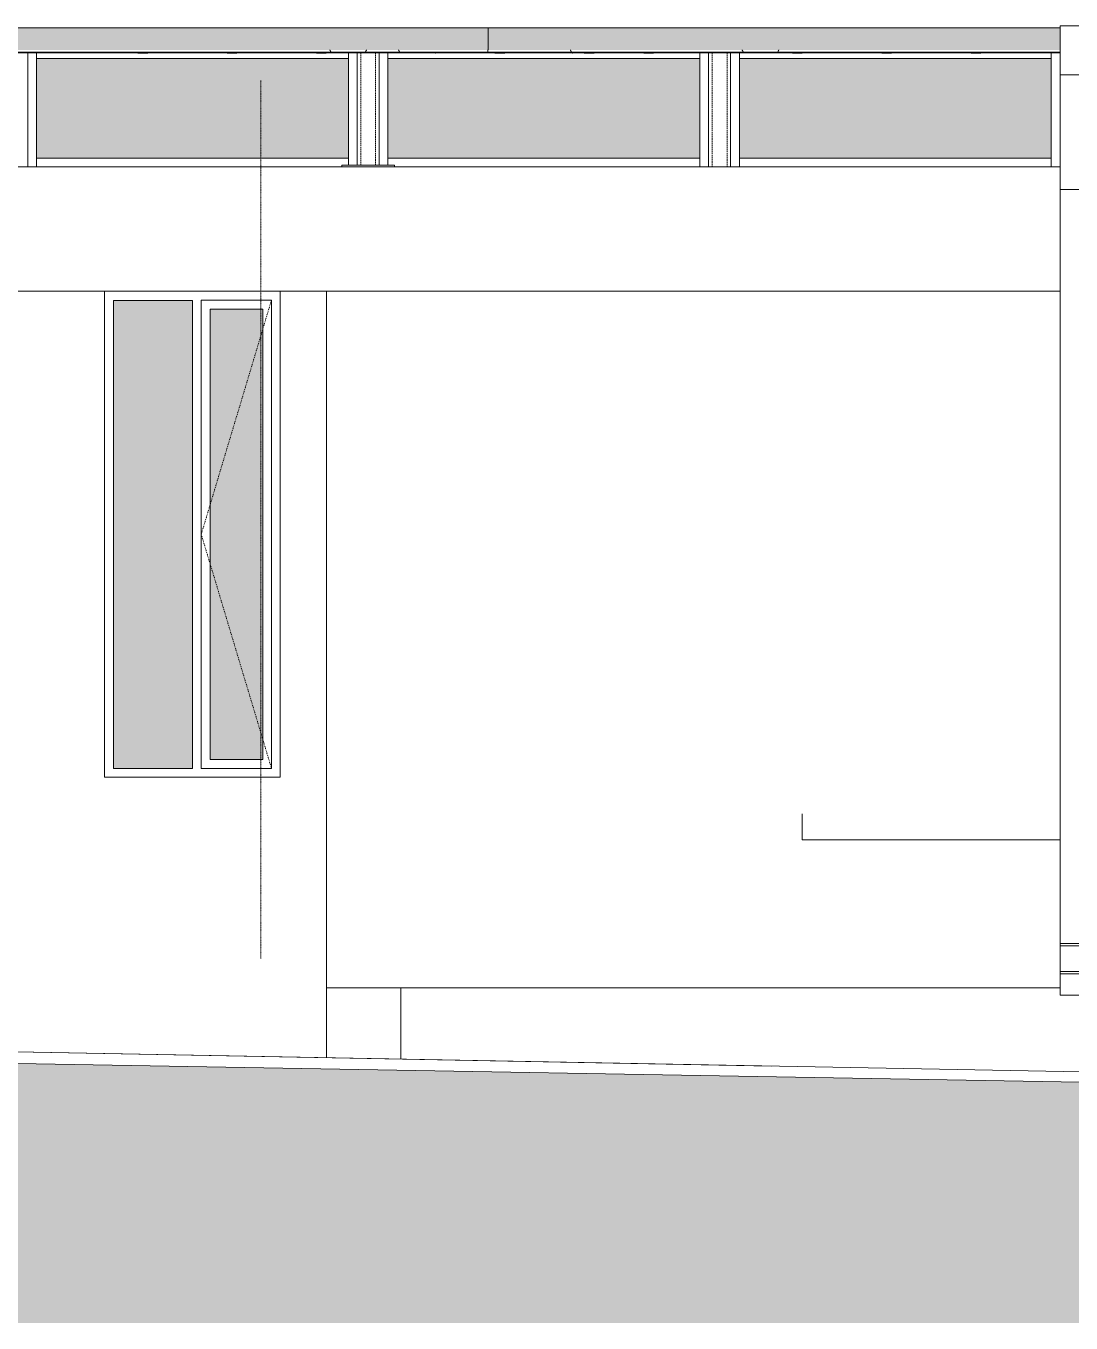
# Model space of a CAD drawing. Header units: millimetres. Extents: x -35517 to 139323, y -3702 to 5999.
# Drawn here: x 28763 to 32332, y -1145 to 3286 of the extents above; entities that cross this region are included whole.
import ezdxf

# ---------------------------------------------------------------- set-up
doc = ezdxf.new("R2010")
doc.units = ezdxf.units.MM
for name, pattern in [('Dash', [6.35, 3.175, -3.175]), ('Detail Dash 2', [1.6, 0.8, -0.8]), ('Hidden', [7.14375, 4.7625, -2.38125])]:
    doc.linetypes.add(name, pattern=pattern)
for name, color, linetype, lineweight in [('A-DETL', 90, 'Continuous', 5), ('A-DETL-GENF', 92, 'Continuous', 5), ('A-DETL-MEDM', 33, 'Continuous', 18), ('A-GENM', 13, 'Continuous', 5), ('A-GLAZ', 151, 'Continuous', 5), ('A-GLAZ-CURT', 52, 'Continuous', 5), ('A-GLAZ-CWMG', 51, 'Continuous', 5), ('A-GLAZ-HDLN', 1, 'Dash', 9), ('A-ROOF-OTLN', 132, 'Continuous', 5), ('A-ROOF-PATT', 132, 'Continuous', 9), ('A-WALL', 113, 'Continuous', 9), ('C-TOPO', 7, 'Continuous', 5), ('I-WALL', 2, 'Continuous', 9), ('S-COLS', 52, 'Continuous', 5)]:
    doc.layers.add(name, color=color, linetype=linetype, lineweight=lineweight)

# ---------------------------------------------------------------- blocks, each defined once
blk = doc.blocks.new('W-02 900x1660 - 600-1480500-GENERAL SOUTH ELEVATION')
at = {"layer": 'A-GLAZ'}
for points in [[(9508.6, 750), (9508.6, 2349), (9238.6, 2349), (9238.6, 750)], [(9689.1, 780), (9748.6, 780), (9748.6, 2319), (9568.6, 2319), (9568.6, 780)]]:
    blk.add_hatch(color=256, dxfattribs=at).paths.add_polyline_path(points)
for p, q in [((9238.6, 2349), (9238.6, 750)), ((9238.6, 2349), (9508.6, 2349)), ((9508.6, 750), (9508.6, 2349)), ((9778.6, 2350), (9538.6, 2350)), ((9538.6, 2350), (9538.6, 750)), ((9778.6, 750), (9778.6, 2350)), ((9568.6, 2319), (9748.6, 2319)), ((9568.6, 780), (9568.6, 2319)), ((9748.6, 2319), (9748.6, 780)), ((9748.6, 780), (9568.6, 780)), ((9238.6, 750), (9508.6, 750)), ((9538.6, 750), (9778.6, 750))]:
    blk.add_line(p, q, dxfattribs=at)
at = {"layer": 'A-GLAZ-HDLN'}
for p, q in [((9778.6, 2350), (9538.6, 1550)), ((9538.6, 1550), (9778.6, 750))]:
    blk.add_line(p, q, dxfattribs=at)
blk = doc.blocks.new('Column Steel Square Hollow Sections - 75x75-V194-GENERAL SOUTH ELEVATION')
at = {"layer": 'S-COLS', "linetype": 'Hidden'}
for p, q in [((11283.1, 2805), (11283.1, 3195.3)), ((11334.1, 3195.3), (11334.1, 2805))]:
    blk.add_line(p, q, dxfattribs=at)
blk = doc.blocks.new('Column Steel Square Hollow Sections - 75x75-V219-GENERAL SOUTH ELEVATION')
at = {"layer": 'S-COLS', "linetype": 'Hidden'}
for p, q in [((10083.1, 2811), (10083.1, 3195.3)), ((10134.1, 3195.3), (10134.1, 2811))]:
    blk.add_line(p, q, dxfattribs=at)
blk = doc.blocks.new('Downpipe - Downpipe-1373825-GENERAL SOUTH ELEVATION')
at = {"layer": 'A-GENM'}
for p, q in [((12471.1, 3286.5), (12546.1, 3286.5)), ((12471.1, 3119), (12471.1, 3286.5)), ((12546.1, 3286.5), (12546.1, 3119)), ((12471.1, 2727.6), (12471.1, 3119)), ((12471.1, 3119), (12546.1, 3119)), ((12546.1, 3119), (12546.1, 2727.6)), ((12471.1, 144.1), (12471.1, 2727.6)), ((12471.1, 2727.6), (12546.1, 2727.6)), ((12546.1, 2727.6), (12546.1, 144.1)), ((12471.1, 151.5), (12546.1, 151.5)), ((12471.1, 151.5), (12471.1, 55.9)), ((12546.1, 144.1), (12471.1, 144.1)), ((12546.1, 151.5), (12546.1, 55.9)), ((12471.1, 55.9), (12546.1, 55.9)), ((12471.1, 48.6), (12471.1, 55.9)), ((12546.1, 48.6), (12471.1, 48.6)), ((12471.1, -24.4), (12471.1, 48.6)), ((12546.1, 55.9), (12546.1, 48.6)), ((12546.1, 48.6), (12546.1, -24.4)), ((12471.1, -24.4), (12546.1, -24.4))]:
    blk.add_line(p, q, dxfattribs=at)
blk = doc.blocks.new('FP_238-GENERAL SOUTH ELEVATION')
at = {"layer": 'A-ROOF-OTLN'}
blk.add_line((1738.6, 3195), (12471.1, 3195), dxfattribs=at)
at = {"layer": 'A-ROOF-PATT', "lineweight": 5}
for p, q in [((1738.6, 3197), (12471.1, 3197)), ((9322.2, 3193.9), (9355.8, 3193.9)), ((9627, 3193.9), (9660.6, 3193.9)), ((9931.8, 3193.9), (9965.4, 3193.9)), ((9977.9, 3204.1), (9977.7, 3204.5)), ((9978.1, 3203.8), (9977.9, 3204.1)), ((9978.3, 3203.4), (9978.1, 3203.8)), ((9978.5, 3203), (9978.3, 3203.4)), ((9978.7, 3202.6), (9978.5, 3203)), ((9978.9, 3202.3), (9978.7, 3202.6)), ((9979.1, 3201.9), (9978.9, 3202.3)), ((9979.3, 3201.6), (9979.1, 3201.9)), ((9979.5, 3201.2), (9979.3, 3201.6)), ((9979.6, 3200.9), (9979.5, 3201.2)), ((9979.8, 3200.5), (9979.6, 3200.9)), ((9980, 3200.2), (9979.8, 3200.5)), ((9980.2, 3199.8), (9980, 3200.2)), ((9980.4, 3199.5), (9980.2, 3199.8)), ((9980.6, 3199.2), (9980.4, 3199.5)), ((9980.8, 3198.8), (9980.6, 3199.2)), ((9981, 3198.5), (9980.8, 3198.8)), ((9981.2, 3198.2), (9981, 3198.5)), ((9981.4, 3197.9), (9981.2, 3198.2)), ((9981.6, 3197.6), (9981.4, 3197.9)), ((9981.8, 3197.4), (9981.6, 3197.6)), ((9981.9, 3197.1), (9981.8, 3197.4)), ((9982.1, 3196.8), (9981.9, 3197.1)), ((9982.3, 3196.6), (9982.1, 3196.8)), ((9982.5, 3196.3), (9982.3, 3196.6)), ((9982.7, 3196.1), (9982.5, 3196.3)), ((9982.9, 3195.9), (9982.7, 3196.1)), ((9983.1, 3195.7), (9982.9, 3195.9)), ((9983.3, 3195.5), (9983.1, 3195.7)), ((9983.5, 3195.3), (9983.3, 3195.5)), ((9983.7, 3195.1), (9983.5, 3195.3)), ((9983.9, 3194.9), (9983.7, 3195.1)), ((9984.1, 3194.8), (9983.9, 3194.9)), ((9984.2, 3194.6), (9984.1, 3194.8)), ((9984.4, 3194.5), (9984.2, 3194.6)), ((9984.6, 3194.4), (9984.4, 3194.5)), ((9984.8, 3194.2), (9984.6, 3194.4)), ((9985, 3194.2), (9984.8, 3194.2)), ((9985.2, 3194.1), (9985, 3194.2)), ((9985.4, 3194), (9985.2, 3194.1)), ((9985.6, 3193.9), (9985.4, 3194)), ((9985.8, 3193.9), (9985.6, 3193.9)), ((9986, 3193.9), (9985.8, 3193.9)), ((9986.2, 3193.8), (9986, 3193.9)), ((10096.9, 3195), (10096.7, 3194.8)), ((10097, 3195.2), (10096.9, 3195)), ((10097.2, 3195.3), (10097, 3195.2)), ((10097.4, 3195.5), (10097.2, 3195.3)), ((10097.6, 3195.7), (10097.4, 3195.5)), ((10097.8, 3196), (10097.6, 3195.7)), ((10098, 3196.2), (10097.8, 3196)), ((10098.2, 3196.4), (10098, 3196.2)), ((10098.4, 3196.7), (10098.2, 3196.4)), ((10098.5, 3196.9), (10098.4, 3196.7)), ((10098.7, 3197.2), (10098.5, 3196.9)), ((10098.9, 3197.5), (10098.7, 3197.2)), ((10099.1, 3197.7), (10098.9, 3197.5)), ((10099.3, 3198), (10099.1, 3197.7)), ((10099.5, 3198.3), (10099.3, 3198)), ((10099.7, 3198.6), (10099.5, 3198.3)), ((10099.9, 3198.9), (10099.7, 3198.6)), ((10100.1, 3199.2), (10099.9, 3198.9)), ((10100.2, 3199.6), (10100.1, 3199.2)), ((10100.4, 3199.9), (10100.2, 3199.6)), ((10100.6, 3200.2), (10100.4, 3199.9)), ((10100.8, 3200.6), (10100.6, 3200.2)), ((10101, 3200.9), (10100.8, 3200.6)), ((10101.2, 3201.3), (10101, 3200.9)), ((10101.4, 3201.6), (10101.2, 3201.3)), ((10101.6, 3202), (10101.4, 3201.6)), ((10101.8, 3202.3), (10101.6, 3202)), ((10101.9, 3202.7), (10101.8, 3202.3)), ((10102.1, 3203), (10101.9, 3202.7)), ((10102.3, 3203.4), (10102.1, 3203)), ((10102.5, 3203.8), (10102.3, 3203.4)), ((10102.7, 3204.1), (10102.5, 3203.8)), ((10102.9, 3204.5), (10102.7, 3204.1)), ((10212.6, 3204.1), (10212.4, 3204.5)), ((10212.7, 3203.8), (10212.6, 3204.1)), ((10212.9, 3203.4), (10212.7, 3203.8)), ((10213.1, 3203), (10212.9, 3203.4)), ((10213.3, 3202.7), (10213.1, 3203)), ((10213.5, 3202.3), (10213.3, 3202.7)), ((10213.7, 3201.9), (10213.5, 3202.3)), ((10213.9, 3201.6), (10213.7, 3201.9)), ((10214.1, 3201.2), (10213.9, 3201.6)), ((10214.3, 3200.9), (10214.1, 3201.2)), ((10214.5, 3200.5), (10214.3, 3200.9)), ((10214.6, 3200.2), (10214.5, 3200.5)), ((10214.8, 3199.9), (10214.6, 3200.2)), ((10215, 3199.5), (10214.8, 3199.9)), ((10337.2, 3194), (10337.1, 3194.1)), ((10337.4, 3194), (10337.2, 3194)), ((10337.6, 3193.9), (10337.4, 3194)), ((10337.8, 3193.9), (10337.6, 3193.9)), ((10337.9, 3193.9), (10337.8, 3193.9)), ((10338.1, 3193.8), (10337.9, 3193.9)), ((10517.1, 3197), (10517.1, 3204.5)), ((10541.4, 3193.9), (10575, 3193.9)), ((10799.1, 3204.1), (10799, 3204.5)), ((10799.3, 3203.8), (10799.1, 3204.1)), ((10799.5, 3203.4), (10799.3, 3203.8)), ((10799.7, 3203), (10799.5, 3203.4)), ((10799.9, 3202.7), (10799.7, 3203)), ((10800.1, 3202.3), (10799.9, 3202.7)), ((10800.3, 3201.9), (10800.1, 3202.3)), ((10800.5, 3201.6), (10800.3, 3201.9)), ((10800.7, 3201.2), (10800.5, 3201.6)), ((10800.9, 3200.9), (10800.7, 3201.2)), ((10801.1, 3200.5), (10800.9, 3200.9)), ((10801.3, 3200.2), (10801.1, 3200.5)), ((10801.4, 3199.8), (10801.3, 3200.2)), ((10801.6, 3199.5), (10801.4, 3199.8)), ((10801.8, 3199.2), (10801.6, 3199.5)), ((10802, 3198.9), (10801.8, 3199.2)), ((10802.2, 3198.5), (10802, 3198.9)), ((10802.4, 3198.2), (10802.2, 3198.5)), ((10802.6, 3197.9), (10802.4, 3198.2)), ((10802.8, 3197.7), (10802.6, 3197.9)), ((10803, 3197.4), (10802.8, 3197.7)), ((10803.2, 3197.1), (10803, 3197.4)), ((10803.4, 3196.8), (10803.2, 3197.1)), ((10803.5, 3196.6), (10803.4, 3196.8)), ((10803.7, 3196.3), (10803.5, 3196.6)), ((10803.9, 3196.1), (10803.7, 3196.3)), ((10804.1, 3195.9), (10803.9, 3196.1)), ((10804.3, 3195.7), (10804.1, 3195.9)), ((10804.5, 3195.5), (10804.3, 3195.7)), ((10804.7, 3195.3), (10804.5, 3195.5)), ((10804.9, 3195.1), (10804.7, 3195.3)), ((10805.1, 3194.9), (10804.9, 3195.1)), ((10805.3, 3194.8), (10805.1, 3194.9)), ((10805.5, 3194.6), (10805.3, 3194.8)), ((10805.6, 3194.5), (10805.5, 3194.6)), ((10805.8, 3194.4), (10805.6, 3194.5)), ((10806, 3194.3), (10805.8, 3194.4)), ((10806.2, 3194.2), (10806, 3194.3)), ((10806.4, 3194.1), (10806.2, 3194.2)), ((10806.6, 3194), (10806.4, 3194.1)), ((10806.8, 3193.9), (10806.6, 3194)), ((10807, 3193.9), (10806.8, 3193.9)), ((10807.2, 3193.9), (10807, 3193.9)), ((10807.4, 3193.8), (10807.2, 3193.9)), ((10846.2, 3193.9), (10879.8, 3193.9)), ((11049.4, 3193.9), (11083, 3193.9)), ((11385.7, 3204.1), (11385.5, 3204.5)), ((11385.9, 3203.8), (11385.7, 3204.1)), ((11386.1, 3203.4), (11385.9, 3203.8)), ((11386.3, 3203), (11386.1, 3203.4)), ((11386.5, 3202.6), (11386.3, 3203)), ((11386.7, 3202.3), (11386.5, 3202.6)), ((11386.9, 3201.9), (11386.7, 3202.3)), ((11387.1, 3201.6), (11386.9, 3201.9)), ((11387.3, 3201.2), (11387.1, 3201.6)), ((11387.5, 3200.9), (11387.3, 3201.2)), ((11387.7, 3200.5), (11387.5, 3200.9)), ((11387.8, 3200.2), (11387.7, 3200.5)), ((11388, 3199.8), (11387.8, 3200.2)), ((11388.2, 3199.5), (11388, 3199.8)), ((11388.4, 3199.2), (11388.2, 3199.5)), ((11388.6, 3198.8), (11388.4, 3199.2)), ((11388.8, 3198.5), (11388.6, 3198.8)), ((11389, 3198.2), (11388.8, 3198.5)), ((11389.2, 3197.9), (11389, 3198.2)), ((11389.4, 3197.6), (11389.2, 3197.9)), ((11389.6, 3197.4), (11389.4, 3197.6)), ((11389.8, 3197.1), (11389.6, 3197.4)), ((11389.9, 3196.8), (11389.8, 3197.1)), ((11390.1, 3196.6), (11389.9, 3196.8)), ((11390.3, 3196.3), (11390.1, 3196.6)), ((11390.5, 3196.1), (11390.3, 3196.3)), ((11390.7, 3195.9), (11390.5, 3196.1)), ((11390.9, 3195.7), (11390.7, 3195.9)), ((11391.1, 3195.5), (11390.9, 3195.7)), ((11391.3, 3195.3), (11391.1, 3195.5)), ((11391.5, 3195.1), (11391.3, 3195.3)), ((11391.7, 3194.9), (11391.5, 3195.1)), ((11391.9, 3194.8), (11391.7, 3194.9)), ((11392.1, 3194.6), (11391.9, 3194.8)), ((11392.2, 3194.5), (11392.1, 3194.6)), ((11392.4, 3194.4), (11392.2, 3194.5)), ((11392.6, 3194.2), (11392.4, 3194.4)), ((11392.8, 3194.2), (11392.6, 3194.2)), ((11393, 3194.1), (11392.8, 3194.2)), ((11393.2, 3194), (11393, 3194.1)), ((11393.4, 3193.9), (11393.2, 3194)), ((11393.6, 3193.9), (11393.4, 3193.9)), ((11393.8, 3193.9), (11393.6, 3193.9)), ((11394, 3193.8), (11393.8, 3193.9)), ((11508.3, 3200), (11508.1, 3199.7)), ((11508.5, 3200.3), (11508.3, 3200)), ((11508.7, 3200.7), (11508.5, 3200.3)), ((11508.9, 3201), (11508.7, 3200.7)), ((11509, 3201.3), (11508.9, 3201)), ((11509.2, 3201.7), (11509, 3201.3)), ((11509.4, 3202), (11509.2, 3201.7)), ((11509.6, 3202.4), (11509.4, 3202)), ((11509.8, 3202.7), (11509.6, 3202.4)), ((11510, 3203.1), (11509.8, 3202.7)), ((11510.1, 3203.4), (11510, 3203.1)), ((11510.3, 3203.8), (11510.1, 3203.4)), ((11510.5, 3204.1), (11510.3, 3203.8)), ((11510.7, 3204.5), (11510.5, 3204.1)), ((11557.4, 3193.9), (11591, 3193.9)), ((11862.2, 3193.9), (11895.8, 3193.9)), ((12167, 3193.9), (12200.6, 3193.9))]:
    blk.add_line(p, q, dxfattribs=at)
blk = doc.blocks.new('System Panel - Glazed-1463166-GENERAL SOUTH ELEVATION')
at = {"layer": 'A-GLAZ-CURT'}
blk.add_hatch(color=256, dxfattribs=at).paths.add_polyline_path([(20976.1, 2835), (22041.1, 2835), (22041.1, 3175), (20976.1, 3175), (20976.1, 2855.5)])
blk = doc.blocks.new('Rectangular Mullion - 30x75-1463164-GENERAL SOUTH ELEVATION')
at = {"layer": 'A-GLAZ-CWMG'}
for p, q in [((20976.1, 3175), (20976.1, 3195.3)), ((22041.1, 3195.3), (22041.1, 3175)), ((20976.1, 3175), (22041.1, 3175))]:
    blk.add_line(p, q, dxfattribs=at)
blk = doc.blocks.new('Rectangular Mullion - 30x75-1463165-GENERAL SOUTH ELEVATION')
at = {"layer": 'A-GLAZ-CWMG'}
for p, q in [((20976.1, 2805), (20976.1, 2835)), ((22041.1, 2835), (20976.1, 2835)), ((22041.1, 2835), (22041.1, 2805))]:
    blk.add_line(p, q, dxfattribs=at)
blk = doc.blocks.new('Rectangular Mullion - 30x75-V245-GENERAL SOUTH ELEVATION')
at = {"layer": 'A-GLAZ-CWMG'}
blk.add_line((22041.1, 3195.3), (22041.1, 2805), dxfattribs=at)
blk = doc.blocks.new('Rectangular Mullion - 30x75-1460576-GENERAL SOUTH ELEVATION')
at = {"layer": 'A-GLAZ-CWMG'}
for p, q in [((20946.1, 3195.3), (20946.1, 2805)), ((20976.1, 2805), (20976.1, 3195.3))]:
    blk.add_line(p, q, dxfattribs=at)
blk = doc.blocks.new('Rectangular Mullion - 30x75-V248-GENERAL SOUTH ELEVATION')
at = {"layer": 'A-GLAZ-CWMG'}
for p, q in [((10176.1, 2811), (10176.1, 2835)), ((11241.1, 2835), (10176.1, 2835)), ((11241.1, 2835), (11241.1, 2805))]:
    blk.add_line(p, q, dxfattribs=at)
blk = doc.blocks.new('Rectangular Mullion - 30x75-V246-GENERAL SOUTH ELEVATION')
at = {"layer": 'A-GLAZ-CWMG'}
for p, q in [((20841.1, 3195.3), (20841.1, 2805)), ((20871.1, 2805), (20871.1, 3195.3))]:
    blk.add_line(p, q, dxfattribs=at)
blk = doc.blocks.new('Rectangular Mullion - 30x75-V249-GENERAL SOUTH ELEVATION')
at = {"layer": 'A-GLAZ-CWMG'}
for p, q in [((10146.1, 3195.3), (10146.1, 2811)), ((10176.1, 2811), (10176.1, 3195.3))]:
    blk.add_line(p, q, dxfattribs=at)
blk = doc.blocks.new('Rectangular Mullion - 30x75-V250-GENERAL SOUTH ELEVATION')
at = {"layer": 'A-GLAZ-CWMG'}
for p, q in [((8976.1, 2805), (8976.1, 2835)), ((10041.1, 2835), (8976.1, 2835)), ((10041.1, 2835), (10041.1, 2811))]:
    blk.add_line(p, q, dxfattribs=at)
blk = doc.blocks.new('Rectangular Mullion - 30x75-1460679-GENERAL SOUTH ELEVATION')
at = {"layer": 'A-GLAZ-CWMG'}
for p, q in [((10041.1, 3195.3), (10041.1, 2811)), ((10071.1, 2811), (10071.1, 3195.3))]:
    blk.add_line(p, q, dxfattribs=at)
blk = doc.blocks.new('Windows 1 - Windows 1-1464804-GENERAL SOUTH ELEVATION')
at = {"layer": 'A-GLAZ'}
for p, q in [((10018.2, 2811), (10198.6, 2811)), ((10018.2, 2811), (10018.2, 2805)), ((10198.6, 2805), (10198.6, 2811))]:
    blk.add_line(p, q, dxfattribs=at)

msp = doc.modelspace()

# ---------------------------------------------------------------- hatches: boundary and pattern name
at = {"layer": 'A-DETL-GENF'}
h = msp.add_hatch(dxfattribs=at)
h.set_pattern_fill('FP_79', style=0, pattern_type=2)
h.set_pattern_definition([(45, (87898.65, 32702.56), (0, 179.99969), [127.279, -127.279]), (45, (87928.65, 32672.56), (0, 179.99969), [127.279, -127.279]), (45, (87958.65, 32642.56), (0, 179.99969), [127.279, -127.279]), (315, (87988.65, 32642.56), (179.99969, 0), [127.279, -127.279]), (315, (88018.65, 32672.56), (179.99969, 0), [127.279, -127.279]), (315, (88048.65, 32702.56), (179.99969, 0), [127.279, -127.279])])
h.paths.add_polyline_path([(55482, -1144.7), (55482, -678.1), (52429.3, -678.1), (50337, -545.5), (48151.9, -507.3), (42190.5, -493.3), (27389, -234.8), (20061.4, 64), (18816.8, 110), (18816.8, 607.5), (13669.1, 967.4), (13669.1, -1144.7), (53131.4, -1144.7)])
at = {"layer": 'A-ROOF-PATT', "lineweight": 5}
h = msp.add_hatch(dxfattribs=at)
h.set_pattern_fill('FP_66', color=256, style=0, pattern_type=2)
h.set_pattern_definition([(0, (33615.85, 0), (406.4, 101.6), [33.528, -271.272, 33.528, -271.272, -1625.6]), (0, (33615.85, 0), (406.4, 101.6), [-609.6, 33.528, -576.072, 33.528, -271.272, -711.2]), (0, (33615.85, 0), (406.4, 101.6), [-1524, 33.528, -169.672, 33.528, -474.472]), (120, (33768.25, 50.8), (-291.1882, 301.1527), [33.528, -271.272, 33.528, -271.272, -1625.6]), (120, (33768.25, 50.8), (-291.1882, 301.1527), [-609.6, 33.528, -576.072, 33.528, -271.272, -711.2]), (120, (33768.25, 50.8), (-291.1882, 301.1527), [-1524, 33.528, -169.672, 33.528, -474.472]), (240, (33819.05, 254), (-115.2118, -402.7527), [33.528, -271.272, 33.528, -271.272, -1625.6]), (240, (33819.05, 254), (-115.2118, -402.7527), [-609.6, 33.528, -576.072, 33.528, -271.272, -711.2]), (240, (33819.05, 254), (-115.2118, -402.7527), [-1524, 33.528, -169.672, 33.528, -474.472])])
h.paths.add_polyline_path([(36045.5, 3204.5), (41894.3, 3204.5), (41894.3, 3280.1), (32369.3, 3280.1), (32369.3, 3204.5), (35963.9, 3204.5)])
h.paths.add_polyline_path([(50953.8, 3204.5), (50953.8, 3280.1), (41969.3, 3280.1), (41969.3, 3204.5), (50255.4, 3204.5)])
h.paths.add_polyline_path([(20202.4, 3204.5), (21486.8, 3204.5), (21486.8, 3280.1), (19326.8, 3280.1), (19326.8, 3204.5)])
h.paths.add_polyline_path([(21561.8, 3204.5), (32294.3, 3204.5), (32294.3, 3280.1), (21561.8, 3280.1), (21561.8, 3266)])
h = msp.add_hatch(dxfattribs=at)
h.set_pattern_fill('FP_67', color=256, style=0, pattern_type=2)
h.set_pattern_definition([(0, (35140.3, 3309.8), (0, 1200), []), (90, (35140.3, 3309.8), (-2400, 1e-13), [])])
h.paths.add_polyline_path([(36045.5, 3204.5), (41894.3, 3204.5), (41894.3, 3280.1), (32369.3, 3280.1), (32369.3, 3204.5), (35963.9, 3204.5)])
h.paths.add_polyline_path([(50953.8, 3204.5), (50953.8, 3280.1), (41969.3, 3280.1), (41969.3, 3204.5), (50255.4, 3204.5)])
h.paths.add_polyline_path([(20202.4, 3204.5), (21486.8, 3204.5), (21486.8, 3280.1), (19326.8, 3280.1), (19326.8, 3204.5)])
h.paths.add_polyline_path([(21561.8, 3204.5), (32294.3, 3204.5), (32294.3, 3280.1), (21561.8, 3280.1), (21561.8, 3266)])

# ---------------------------------------------------------------- linework, layer by layer
at = {"layer": 'A-DETL', "linetype": 'Detail Dash 2'}
msp.add_line((29565.8, 3100), (29565.8, 100), dxfattribs=at)
at = {"layer": 'A-DETL-MEDM'}
msp.add_line((42190.5, -493.3), (27392.8, -235), dxfattribs=at)
at = {"layer": 'A-ROOF-OTLN'}
msp.add_line((32294.3, 3280.1), (19247.6, 3280.1), dxfattribs=at)
at = {"layer": 'A-WALL'}
for p, q in [((29031.8, 720), (29031.8, 2380)), ((29631.8, 2380), (29631.8, 720)), ((29789.8, -238.2), (29789.8, 2380)), ((29631.8, 720), (29031.8, 720))]:
    msp.add_line(p, q, dxfattribs=at)
at = {"layer": 'C-TOPO'}
for p, q in [((25493.6, -157.3), (31308.9, -266.9)), ((40066.4, -431.8), (25493.6, -157.3))]:
    msp.add_line(p, q, dxfattribs=at)
at = {"layer": 'I-WALL'}
for p, q in [((32294.3, 2805), (21561.8, 2805)), ((21561.8, 2380), (32294.3, 2380)), ((32294.3, 505.7), (31413.3, 505.7))]:
    msp.add_line(p, q, dxfattribs=at)
at = {"layer": 'I-WALL', "color": 8}
for p, q in [((31413.3, 505.7), (31413.3, 594.9)), ((32294.3, 0), (29789.8, 0)), ((30043.8, 0), (30043.8, -243))]:
    msp.add_line(p, q, dxfattribs=at)

# ---------------------------------------------------------------- block references
at = {"layer": 'A-GENM'}
msp.add_blockref('Downpipe - Downpipe-1373825-GENERAL SOUTH ELEVATION', (19823.2, 0), dxfattribs=at)
at = {"layer": 'A-GLAZ'}
for name in ['Windows 1 - Windows 1-1464804-GENERAL SOUTH ELEVATION', 'W-02 900x1660 - 600-1480500-GENERAL SOUTH ELEVATION']:
    msp.add_blockref(name, (19823.2, 0), dxfattribs=at)
at = {"layer": 'A-GLAZ-CURT'}
for p in [(7823.2, 0), (9023.2, 0), (10223.2, 0)]:
    msp.add_blockref('System Panel - Glazed-1463166-GENERAL SOUTH ELEVATION', p, dxfattribs=at)
at = {"layer": 'A-GLAZ-CWMG'}
for name, p in [('Rectangular Mullion - 30x75-1460576-GENERAL SOUTH ELEVATION', (7823.2, 0)), ('Rectangular Mullion - 30x75-1463164-GENERAL SOUTH ELEVATION', (7823.2, 0)), ('Rectangular Mullion - 30x75-1460679-GENERAL SOUTH ELEVATION', (19823.2, 0)), ('Rectangular Mullion - 30x75-V249-GENERAL SOUTH ELEVATION', (19823.2, 0)), ('Rectangular Mullion - 30x75-1463164-GENERAL SOUTH ELEVATION', (9023.2, 0)), ('Rectangular Mullion - 30x75-V246-GENERAL SOUTH ELEVATION', (10223.2, 0)), ('Rectangular Mullion - 30x75-1460576-GENERAL SOUTH ELEVATION', (10223.2, 0)), ('Rectangular Mullion - 30x75-1463164-GENERAL SOUTH ELEVATION', (10223.2, 0)), ('Rectangular Mullion - 30x75-V245-GENERAL SOUTH ELEVATION', (10223.2, 0)), ('Rectangular Mullion - 30x75-V250-GENERAL SOUTH ELEVATION', (19823.2, 0)), ('Rectangular Mullion - 30x75-V248-GENERAL SOUTH ELEVATION', (19823.2, 0)), ('Rectangular Mullion - 30x75-1463165-GENERAL SOUTH ELEVATION', (10223.2, 0))]:
    msp.add_blockref(name, p, dxfattribs=at)
at = {"layer": 'A-ROOF-OTLN'}
msp.add_blockref('FP_238-GENERAL SOUTH ELEVATION', (19823.2, 0), dxfattribs=at)
at = {"layer": 'S-COLS', "linetype": 'Hidden'}
for name in ['Column Steel Square Hollow Sections - 75x75-V219-GENERAL SOUTH ELEVATION', 'Column Steel Square Hollow Sections - 75x75-V194-GENERAL SOUTH ELEVATION']:
    msp.add_blockref(name, (19823.2, 0), dxfattribs=at)

doc.saveas('drawing.dxf')
